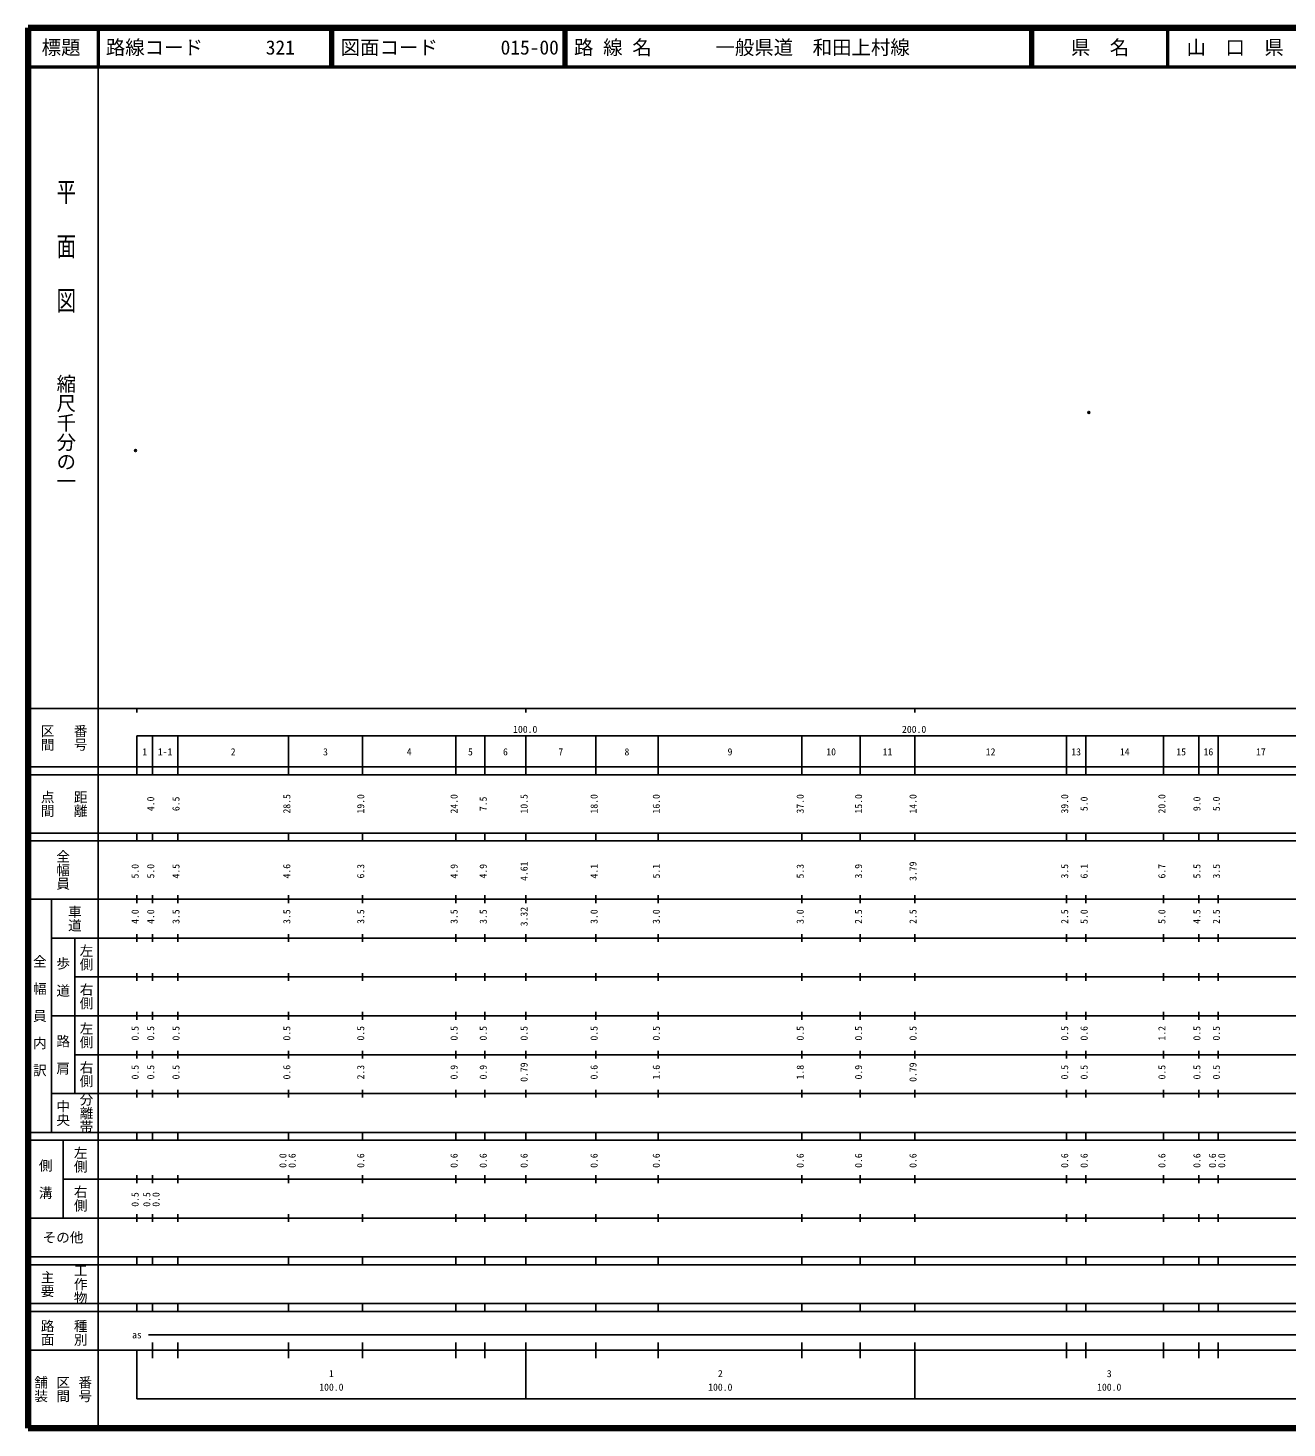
# Model space of a CAD drawing. Units: millimetres on the paper. Extents: x 40 to 680, y 20 to 380.
# Drawn here: x 40 to 363.7, y 20 to 380 of the extents above; entities that cross this region are included whole.
import ezdxf
from ezdxf.enums import TextEntityAlignment as Align

# ---------------------------------------------------------------- set-up
doc = ezdxf.new("R2010")
doc.units = ezdxf.units.MM
doc.header["$PDMODE"] = 32
doc.header["$PDSIZE"] = 0.5
doc.layers.add('M-OTRS', color=6, linetype='Continuous')
doc.layers.add('M-TTL-TXT', color=7, linetype='Continuous')
for name, color, linetype, lineweight in [('M-TTL', 2, 'Continuous', 140), ('M-TTL-BAND', 7, 'Continuous', 25), ('M-TTL-LINE', 7, 'Continuous', 50)]:
    doc.layers.add(name, color=color, linetype=linetype, lineweight=lineweight)
doc.styles.add('@ＭＳ ゴシック', font='')
doc.styles.add('ＭＳ ゴシック', font='')
doc.styles.get('@ＭＳ ゴシック').set_extended_font_data('@MS Gothic')
doc.styles.get('ＭＳ ゴシック').set_extended_font_data('MS Gothic')

msp = doc.modelspace()

# ---------------------------------------------------------------- linework, layer by layer
at = {"layer": 'M-OTRS'}
for p in [(312.759, 281.163), (67.669, 271.326)]:
    msp.add_point(p, dxfattribs=at)
at = {"layer": 'M-TTL'}
for p, q in [((40, 380), (40, 20)), ((680, 380), (40, 380)), ((40, 20), (680, 20))]:
    msp.add_line(p, q, dxfattribs=at)
at = {"layer": 'M-TTL-BAND'}
for p, q in [((58, 370), (58, 20)), ((40, 205), (579, 205)), ((68, 205), (68, 204)), ((168, 205), (168, 204)), ((268, 205), (268, 204)), ((68, 198), (579, 198)), ((68, 198), (68, 188)), ((72, 188), (72, 198)), ((78.5, 188), (78.5, 198)), ((107, 188), (107, 198)), ((126, 188), (126, 198)), ((150, 188), (150, 198)), ((157.5, 188), (157.5, 198)), ((168, 188), (168, 198)), ((186, 188), (186, 198)), ((202, 188), (202, 198)), ((239, 188), (239, 198)), ((254, 188), (254, 198)), ((268, 188), (268, 198)), ((307, 188), (307, 198)), ((312, 188), (312, 198)), ((332, 188), (332, 198)), ((341, 188), (341, 198)), ((346, 188), (346, 198)), ((40, 190), (579, 190)), ((40, 188), (579, 188)), ((40, 173), (579, 173)), ((68, 171), (68, 173)), ((72, 171), (72, 173)), ((78.5, 171), (78.5, 173)), ((107, 171), (107, 173)), ((126, 171), (126, 173)), ((150, 171), (150, 173)), ((157.5, 171), (157.5, 173)), ((168, 171), (168, 173)), ((186, 171), (186, 173)), ((202, 171), (202, 173)), ((239, 171), (239, 173)), ((254, 171), (254, 173)), ((268, 171), (268, 173)), ((307, 171), (307, 173)), ((312, 171), (312, 173)), ((332, 171), (332, 173)), ((341, 171), (341, 173)), ((346, 171), (346, 173)), ((40, 171), (579, 171)), ((40, 156), (579, 156)), ((46, 96), (46, 156)), ((68, 155), (68, 157)), ((72, 155), (72, 157)), ((78.5, 155), (78.5, 157)), ((107, 155), (107, 157)), ((126, 155), (126, 157)), ((150, 155), (150, 157)), ((157.5, 155), (157.5, 157)), ((168, 155), (168, 157)), ((186, 155), (186, 157)), ((202, 155), (202, 157)), ((239, 155), (239, 157)), ((254, 155), (254, 157)), ((268, 155), (268, 157)), ((307, 155), (307, 157)), ((312, 155), (312, 157)), ((332, 155), (332, 157)), ((341, 155), (341, 157)), ((346, 155), (346, 157)), ((46, 146), (579, 146)), ((52, 146), (52, 106)), ((68, 145), (68, 147)), ((72, 145), (72, 147)), ((78.5, 145), (78.5, 147)), ((107, 145), (107, 147)), ((126, 145), (126, 147)), ((150, 145), (150, 147)), ((157.5, 145), (157.5, 147)), ((168, 145), (168, 147)), ((186, 145), (186, 147)), ((202, 145), (202, 147)), ((239, 145), (239, 147)), ((254, 145), (254, 147)), ((268, 145), (268, 147)), ((307, 145), (307, 147)), ((312, 145), (312, 147)), ((332, 145), (332, 147)), ((341, 145), (341, 147)), ((346, 145), (346, 147)), ((68, 135), (68, 137)), ((72, 135), (72, 137)), ((78.5, 135), (78.5, 137)), ((107, 135), (107, 137)), ((126, 135), (126, 137)), ((150, 135), (150, 137)), ((157.5, 135), (157.5, 137)), ((168, 135), (168, 137)), ((186, 135), (186, 137)), ((202, 135), (202, 137)), ((239, 135), (239, 137)), ((254, 135), (254, 137)), ((268, 135), (268, 137)), ((307, 135), (307, 137)), ((312, 135), (312, 137)), ((332, 135), (332, 137)), ((341, 135), (341, 137)), ((346, 135), (346, 137)), ((52, 136), (579, 136)), ((46, 126), (579, 126)), ((68, 125), (68, 127)), ((72, 125), (72, 127)), ((78.5, 125), (78.5, 127)), ((107, 125), (107, 127)), ((126, 125), (126, 127)), ((150, 125), (150, 127)), ((157.5, 125), (157.5, 127)), ((168, 125), (168, 127)), ((186, 125), (186, 127)), ((202, 125), (202, 127)), ((239, 125), (239, 127)), ((254, 125), (254, 127)), ((268, 125), (268, 127)), ((307, 125), (307, 127)), ((312, 125), (312, 127)), ((332, 125), (332, 127)), ((341, 125), (341, 127)), ((346, 125), (346, 127)), ((52, 116), (579, 116)), ((68, 115), (68, 117)), ((72, 115), (72, 117)), ((78.5, 115), (78.5, 117)), ((107, 115), (107, 117)), ((126, 115), (126, 117)), ((150, 115), (150, 117)), ((157.5, 115), (157.5, 117)), ((168, 115), (168, 117)), ((186, 115), (186, 117)), ((202, 115), (202, 117)), ((239, 115), (239, 117)), ((254, 115), (254, 117)), ((268, 115), (268, 117)), ((307, 115), (307, 117)), ((312, 115), (312, 117)), ((332, 115), (332, 117)), ((341, 115), (341, 117)), ((346, 115), (346, 117)), ((46, 106), (579, 106)), ((68, 105), (68, 107)), ((72, 105), (72, 107)), ((78.5, 105), (78.5, 107)), ((107, 105), (107, 107)), ((126, 105), (126, 107)), ((150, 105), (150, 107)), ((157.5, 105), (157.5, 107)), ((168, 105), (168, 107)), ((186, 105), (186, 107)), ((202, 105), (202, 107)), ((239, 105), (239, 107)), ((254, 105), (254, 107)), ((268, 105), (268, 107)), ((307, 105), (307, 107)), ((312, 105), (312, 107)), ((332, 105), (332, 107)), ((341, 105), (341, 107)), ((346, 105), (346, 107)), ((40, 96), (579, 96)), ((40, 94), (579, 94)), ((49, 94), (49, 74)), ((68, 94), (68, 96)), ((72, 94), (72, 96)), ((78.5, 94), (78.5, 96)), ((107, 94), (107, 96)), ((126, 94), (126, 96)), ((150, 94), (150, 96)), ((157.5, 94), (157.5, 96)), ((168, 94), (168, 96)), ((186, 94), (186, 96)), ((202, 94), (202, 96)), ((239, 94), (239, 96)), ((254, 94), (254, 96)), ((268, 94), (268, 96)), ((307, 94), (307, 96)), ((312, 94), (312, 96)), ((332, 94), (332, 96)), ((341, 94), (341, 96)), ((346, 94), (346, 96)), ((49, 84), (579, 84)), ((68, 83), (68, 85)), ((72, 83), (72, 85)), ((78.5, 83), (78.5, 85)), ((107, 83), (107, 85)), ((126, 83), (126, 85)), ((150, 83), (150, 85)), ((157.5, 83), (157.5, 85)), ((168, 83), (168, 85)), ((186, 83), (186, 85)), ((202, 83), (202, 85)), ((239, 83), (239, 85)), ((254, 83), (254, 85)), ((268, 83), (268, 85)), ((307, 83), (307, 85)), ((312, 83), (312, 85)), ((332, 83), (332, 85)), ((341, 83), (341, 85)), ((346, 83), (346, 85)), ((40, 74), (579, 74)), ((68, 73), (68, 75)), ((72, 73), (72, 75)), ((78.5, 73), (78.5, 75)), ((107, 73), (107, 75)), ((126, 73), (126, 75)), ((150, 73), (150, 75)), ((157.5, 73), (157.5, 75)), ((168, 73), (168, 75)), ((186, 73), (186, 75)), ((202, 73), (202, 75)), ((239, 73), (239, 75)), ((254, 73), (254, 75)), ((268, 73), (268, 75)), ((307, 73), (307, 75)), ((312, 73), (312, 75)), ((332, 73), (332, 75)), ((341, 73), (341, 75)), ((346, 73), (346, 75)), ((40, 64), (579, 64)), ((40, 62), (579, 62)), ((68, 62), (68, 64)), ((72, 62), (72, 64)), ((78.5, 62), (78.5, 64)), ((107, 62), (107, 64)), ((126, 62), (126, 64)), ((150, 62), (150, 64)), ((157.5, 62), (157.5, 64)), ((168, 62), (168, 64)), ((186, 62), (186, 64)), ((202, 62), (202, 64)), ((239, 62), (239, 64)), ((254, 62), (254, 64)), ((268, 62), (268, 64)), ((307, 62), (307, 64)), ((312, 62), (312, 64)), ((332, 62), (332, 64)), ((341, 62), (341, 64)), ((346, 62), (346, 64)), ((40, 52), (579, 52)), ((68, 50), (68, 52)), ((72, 50), (72, 52)), ((78.5, 50), (78.5, 52)), ((107, 50), (107, 52)), ((126, 50), (126, 52)), ((150, 50), (150, 52)), ((157.5, 50), (157.5, 52)), ((168, 50), (168, 52)), ((186, 50), (186, 52)), ((202, 50), (202, 52)), ((239, 50), (239, 52)), ((254, 50), (254, 52)), ((268, 50), (268, 52)), ((307, 50), (307, 52)), ((312, 50), (312, 52)), ((332, 50), (332, 52)), ((341, 50), (341, 52)), ((346, 50), (346, 52)), ((40, 50), (579, 50)), ((71, 44), (565, 44)), ((40, 40), (579, 40)), ((68, 40), (68, 27.5)), ((72, 38), (72, 42)), ((78.5, 38), (78.5, 42)), ((107, 38), (107, 42)), ((126, 38), (126, 42)), ((150, 38), (150, 42)), ((157.5, 38), (157.5, 42)), ((168, 27.5), (168, 42)), ((186, 38), (186, 42)), ((202, 38), (202, 42)), ((239, 38), (239, 42)), ((254, 38), (254, 42)), ((268, 27.5), (268, 42)), ((307, 38), (307, 42)), ((312, 38), (312, 42)), ((332, 38), (332, 42)), ((341, 38), (341, 42)), ((346, 38), (346, 42)), ((68, 27.5), (579, 27.5))]:
    msp.add_line(p, q, dxfattribs=at)
at = {"layer": 'M-TTL-LINE'}
for p, q in [((58, 380), (58, 370)), ((117.75, 380), (117.75, 370)), ((118.25, 380), (118.25, 370)), ((177.75, 380), (177.75, 370)), ((178.25, 380), (178.25, 370)), ((297.75, 380), (297.75, 370)), ((298.25, 380), (298.25, 370)), ((333, 380), (333, 370)), ((40, 370), (680, 370))]:
    msp.add_line(p, q, dxfattribs=at)

# ---------------------------------------------------------------- texts
at = {"layer": 'M-TTL-BAND', "style": '@ＭＳ ゴシック', "width": 1.4}
msp.add_text('平  面  図', height=3.666, rotation=270, dxfattribs=at).set_placement((49.777, 306.475), align=Align.MIDDLE_RIGHT)
at = {"layer": 'M-TTL-BAND', "style": '@ＭＳ ゴシック'}
msp.add_text('縮尺千分の一', height=3.666, rotation=270, dxfattribs=at).set_placement((49.777, 261.03), align=Align.MIDDLE_RIGHT)
for s, p in [('区間', (45, 197.5)), ('番号', (53.5, 197.5)), ('点間', (45, 180.5)), ('距離', (53.5, 180.5)), ('全幅員', (49, 163.5)), ('車道', (52, 151)), ('左側', (55, 141)), ('全\u3000幅\u3000員\u3000内\u3000訳', (43, 126)), ('歩\u3000道', (49, 136)), ('右側', (55, 131)), ('左側', (55, 121)), ('路\u3000肩', (49, 116)), ('右側', (55, 111)), ('分離帯', (55, 101)), ('中央', (49, 101)), ('左側', (53.5, 89)), ('側\u3000溝', (44.5, 84)), ('右側', (53.5, 79)), ('工作物', (53.5, 57)), ('主要', (45, 57)), ('路面', (45, 44.5)), ('種別', (53.5, 44.5)), ('舗装', (43.333, 30)), ('区間', (49, 30)), ('番号', (54.667, 30))]:
    msp.add_text(s, height=2.566, rotation=270, dxfattribs=at).set_placement(p, align=Align.MIDDLE_CENTER)
at = {"layer": 'M-TTL-BAND', "style": 'ＭＳ ゴシック'}
for s, p in [('100.0', (167.844, 198.195)), ('200.0', (267.844, 198.195)), ('1', (70, 192.405)), ('1-1', (75.25, 192.405)), ('2', (92.75, 192.405)), ('3', (116.5, 192.405)), ('4', (138, 192.405)), ('5', (153.75, 192.405)), ('6', (162.75, 192.405)), ('7', (177, 192.405)), ('8', (194, 192.405)), ('9', (220.5, 192.405)), ('10', (246.5, 192.405)), ('11', (261, 192.405)), ('12', (287.5, 192.405)), ('13', (309.5, 192.405)), ('14', (322, 192.405)), ('15', (336.5, 192.405)), ('16', (343.5, 192.405)), ('17', (357, 192.405)), ('as', (68, 42.5)), ('1', (118, 32.523)), ('2', (218, 32.523)), ('3', (318, 32.523)), ('100.0', (118, 29.033)), ('100.0', (218, 29.033)), ('100.0', (318, 29.033))]:
    msp.add_text(s, height=1.833, dxfattribs=at).set_placement(p, align=Align.BOTTOM_CENTER)
for s, p in [('4.0', (73, 180.5)), ('6.5', (79.5, 180.5)), ('28.5', (108, 180.5)), ('19.0', (127, 180.5)), ('24.0', (151, 180.5)), ('7.5', (158.5, 180.5)), ('10.5', (169, 180.5)), ('18.0', (187, 180.5)), ('16.0', (203, 180.5)), ('37.0', (240, 180.5)), ('15.0', (255, 180.5)), ('14.0', (269, 180.5)), ('39.0', (308, 180.5)), ('5.0', (313, 180.5)), ('20.0', (333, 180.5)), ('9.0', (342, 180.5)), ('5.0', (347, 180.5)), ('5.0', (69, 163.174)), ('5.0', (73, 163.174)), ('4.5', (79.5, 163.174)), ('4.6', (108, 163.174)), ('6.3', (127, 163.174)), ('4.9', (151, 163.174)), ('4.9', (158.5, 163.174)), ('4.61', (169, 163.174)), ('4.1', (187, 163.174)), ('5.1', (203, 163.174)), ('5.3', (240, 163.174)), ('3.9', (255, 163.174)), ('3.79', (269, 163.174)), ('3.5', (308, 163.174)), ('6.1', (313, 163.174)), ('6.7', (333, 163.174)), ('5.5', (342, 163.174)), ('3.5', (347, 163.174)), ('4.0', (69, 151.5)), ('4.0', (73, 151.5)), ('3.5', (79.5, 151.5)), ('3.5', (108, 151.5)), ('3.5', (127, 151.5)), ('3.5', (151, 151.5)), ('3.5', (158.5, 151.5)), ('3.32', (169, 151.5)), ('3.0', (187, 151.5)), ('3.0', (203, 151.5)), ('3.0', (240, 151.5)), ('2.5', (255, 151.5)), ('2.5', (269, 151.5)), ('2.5', (308, 151.5)), ('5.0', (313, 151.5)), ('5.0', (333, 151.5)), ('4.5', (342, 151.5)), ('2.5', (347, 151.5)), ('0.5', (69, 121.5)), ('0.5', (73, 121.5)), ('0.5', (79.5, 121.5)), ('0.5', (108, 121.5)), ('0.5', (127, 121.5)), ('0.5', (151, 121.5)), ('0.5', (158.5, 121.5)), ('0.5', (169, 121.5)), ('0.5', (187, 121.5)), ('0.5', (203, 121.5)), ('0.5', (240, 121.5)), ('0.5', (255, 121.5)), ('0.5', (269, 121.5)), ('0.5', (308, 121.5)), ('0.6', (313, 121.5)), ('1.2', (333, 121.5)), ('0.5', (342, 121.5)), ('0.5', (347, 121.5)), ('0.5', (69, 111.5)), ('0.5', (73, 111.5)), ('0.5', (79.5, 111.5)), ('0.6', (108, 111.5)), ('2.3', (127, 111.5)), ('0.9', (151, 111.5)), ('0.9', (158.5, 111.5)), ('0.79', (169, 111.5)), ('0.6', (187, 111.5)), ('1.6', (203, 111.5)), ('1.8', (240, 111.5)), ('0.9', (255, 111.5)), ('0.79', (269, 111.5)), ('0.5', (308, 111.5)), ('0.5', (313, 111.5)), ('0.5', (333, 111.5)), ('0.5', (342, 111.5)), ('0.5', (347, 111.5)), ('0.0', (107, 88.764)), ('0.6', (109.37, 88.764)), ('0.6', (127, 88.764)), ('0.6', (151, 88.764)), ('0.6', (158.5, 88.764)), ('0.6', (169, 88.764)), ('0.6', (187, 88.764)), ('0.6', (203, 88.764)), ('0.6', (240, 88.764)), ('0.6', (255, 88.764)), ('0.6', (269, 88.764)), ('0.6', (308, 88.764)), ('0.6', (313, 88.764)), ('0.6', (333, 88.764)), ('0.6', (342, 88.764)), ('0.6', (346, 88.764)), ('0.0', (348.37, 88.764)), ('0.5', (69, 78.764)), ('0.5', (72, 78.764)), ('0.0', (74.37, 78.764))]:
    msp.add_text(s, height=1.833, rotation=90, dxfattribs=at).set_placement(p, align=Align.BOTTOM_CENTER)
msp.add_text('その他', height=2.566, dxfattribs=at).set_placement((49, 69), align=Align.MIDDLE_CENTER)
at = {"layer": 'M-TTL-TXT', "style": 'ＭＳ ゴシック'}
for s, p in [('標題', (48.5, 375)), ('県\u3000名', (315.625, 375)), ('山\u3000口\u3000県', (350.375, 375))]:
    msp.add_text(s, height=3.666, dxfattribs=at).set_placement(p, align=Align.MIDDLE_CENTER)
for s, p in [('路線コード', (60, 375)), ('321', (101.142, 375)), ('図面コード', (120.38, 375)), ('015-00', (161.521, 375)), ('路 線 名', (180.38, 375)), ('一般県道\u3000和田上村線', (216.734, 375))]:
    msp.add_text(s, height=3.666, dxfattribs=at).set_placement(p, align=Align.MIDDLE_LEFT)

doc.saveas('drawing.dxf')
